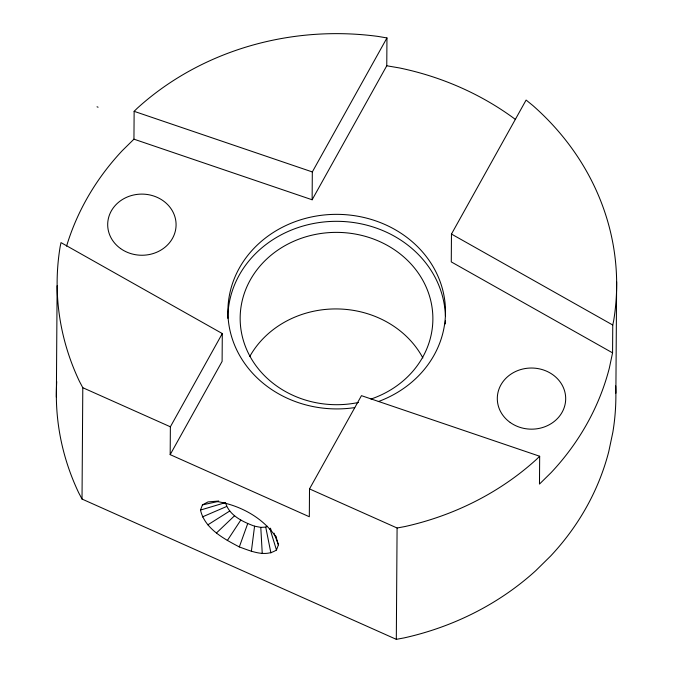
<?xml version="1.0" encoding="UTF-8"?>
<svg xmlns="http://www.w3.org/2000/svg" width="673" height="673" viewBox="0 0 673 673"><rect width="100%" height="100%" fill="white"/><g stroke="black" fill="none" stroke-linecap="round" stroke-linejoin="round"><path stroke-width="1.01" d="M56.355 397.129L57.129 285.781M615.677 385.94A279.766 250.154 0.4 0 1 612.834 432.327L608.754 451.625A279.766 250.154 0.4 0 1 550.556 556.108L535.801 570.637A279.766 250.154 0.4 0 1 403.993 637.928L396.313 639.35L82.022 499.055L82.796 387.707L79.439 381.355A279.766 250.154 0.4 0 1 60.166 246.621L61.007 242.617L222.3 333.556L222.107 361.393L170.176 454.637L309.319 516.746L309.513 488.909L361.46 395.657L539.67 456.244L539.477 484.08L551.145 472.597A279.766 250.154 0.4 0 0 609.334 368.114L612.565 352.862L612.758 325.025L613.616 320.979A279.766 250.154 0.4 0 0 532.831 105.518L526.109 100.058L451.465 234.061L451.272 261.898L612.565 352.862M133.944 139.168L134.137 111.331L137.199 108.311A279.766 250.154 0.4 0 1 378.033 36.418L386.958 37.94L386.765 65.777L312.129 199.772L133.944 139.168L122.25 150.685A279.766 250.154 0.4 0 0 66.568 246.141M170.176 454.637L170.37 426.8L222.3 333.556M312.129 199.772L312.322 171.935L386.958 37.94M396.313 639.35L397.087 528.002L309.513 488.909M615.871 393.175L616.645 281.827M251.366 551.355L254.571 526.185C243.012 521.97 229.013 515.425 225.505 502.588L200.495 510.058C204.718 528.616 223.747 538.745 239.319 546.93C250.768 551.061 265.095 557.513 276.468 550.009L278.42 544.836L275.795 536.019M239.319 546.93L247.689 523.661M200.495 510.058L202.447 504.885L208.016 501.923L218.675 501.04M227.289 540.604L240.808 520.044M539.67 456.244L536.574 459.289A279.766 250.154 0.4 0 1 404.767 526.58L397.087 528.002M216.445 532.991L234.616 515.695M207.856 524.831L229.712 511.034M254.571 526.185L260.788 527.38L265.734 527.11L267.324 526.269M202.363 516.931L226.565 506.517M202.447 504.885L218.557 501.385M386.765 65.777L399.426 67.939A279.766 250.154 0.4 0 1 515.568 119.542M216.664 501.461C240.11 505.23 263.437 517.747 276.553 537.963M134.137 111.331L312.322 171.935M97.021 106.797L98.073 107.209M82.796 387.707L170.37 426.8M451.465 234.061L612.758 325.025M82.022 499.055L78.665 492.703A279.766 250.154 0.4 0 1 56.725 381.616M274.037 533.167L278.42 544.836M270.437 528.179L271.059 530.063M269.823 528.372L276.468 550.009M265.734 527.11L270.899 552.97M260.788 527.38L262.243 553.433M358.423 402.479A96.365 86.169 0.4 0 1 243.121 297.188A96.365 86.169 0.4 0 1 400.578 254.259A96.365 86.169 0.4 0 1 370.958 399.064M249.717 356.581A96.365 86.169 0.4 0 1 336.693 308.932A96.365 86.169 0.4 0 1 422.88 357.96M354.73 407.602A108.799 97.282 0.4 0 1 232.185 284.435A108.799 97.282 0.4 0 1 409.26 239.251A108.799 97.282 0.4 0 1 378.293 401.588M445.417 320.878A108.799 97.282 0.4 0 1 445.29 323.932M227.844 318.354A108.799 97.282 0.4 0 1 335.045 221.324A108.799 97.282 0.4 0 1 445.391 315.797M510.235 422.509A34.197 30.571 0.4 0 0 565.32 403.144A34.197 30.571 0.4 0 0 518.942 370.142A34.197 30.571 0.4 0 0 510.235 422.509M120.618 248.589A34.197 30.571 0.4 0 0 175.712 229.224A34.197 30.571 0.4 0 0 129.334 196.222A34.197 30.571 0.4 0 0 120.618 248.589"/></g></svg>
